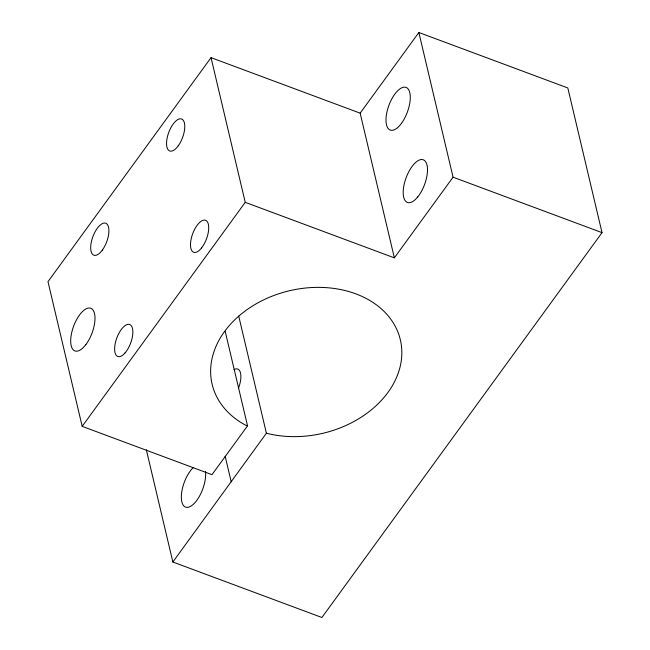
<?xml version="1.0" encoding="UTF-8"?>
<svg xmlns="http://www.w3.org/2000/svg" width="650" height="650" viewBox="0 0 650 650"><rect width="100%" height="100%" fill="white"/><g stroke="black" fill="none" stroke-linecap="round" stroke-linejoin="round"><path stroke-width="0.97" d="M360.157 113.157L418.86 32.5L567.816 87.953L602.022 232.643L321.904 617.5L172.859 562.014L266.402 433.217A96.704 73.206 -13.3 0 0 401.83 352.154A96.704 73.206 -13.3 0 0 265.241 299.114A96.704 73.206 -13.3 0 0 245.269 425.003L247.536 425.848L211.989 474.679L82.184 426.359L47.978 281.669L211.031 57.647L360.157 113.157L394.355 257.847L245.237 202.337L211.031 57.647M82.184 426.359L245.237 202.337M394.355 257.847L453.066 177.19L418.86 32.5M453.066 177.19L602.022 232.643M238.721 316.079L266.402 433.217M225.193 331.354L247.536 425.848M225.168 456.251L231.221 481.837M146.339 449.808L172.859 562.014M205.457 471.315A22.758 9.831 -69.6 0 1 195.049 502.556A22.758 9.831 -69.6 0 1 181.366 498.436A22.758 9.831 -69.6 0 1 193.204 467.626M233.943 369.631A17.062 7.353 -69.7 0 1 238.387 388.424M85.816 344.679A22.758 9.831 -69.6 0 0 91.585 308.669A22.758 9.831 -69.6 0 0 71.151 335.441A22.758 9.831 -69.6 0 0 85.816 344.679M401.562 123.199A22.758 9.831 -69.6 0 0 406.543 87.612A22.758 9.831 -69.6 0 0 386.327 115.383A22.758 9.831 -69.6 0 0 401.562 123.199M178.23 145.844A17.062 7.378 -69.6 0 0 181.959 119.153A17.062 7.378 -69.6 0 0 166.798 139.986A17.062 7.378 -69.6 0 0 178.23 145.844M201.589 247.902A17.062 7.378 -69.6 0 0 206.326 220.699A17.062 7.378 -69.6 0 0 190.905 240.24A17.062 7.378 -69.6 0 0 201.589 247.902M102.359 250.079A17.062 7.378 -69.6 0 0 106.096 223.389A17.062 7.378 -69.6 0 0 90.935 244.213A17.062 7.378 -69.6 0 0 102.359 250.079M125.117 352.869A17.062 7.378 -69.6 0 0 130.861 325.26A17.062 7.378 -69.6 0 0 115.237 343.403A17.062 7.378 -69.6 0 0 125.117 352.869M417.747 196.926A22.758 9.831 -69.6 0 0 424.483 160.469A22.758 9.831 -69.6 0 0 403.829 185.957A22.758 9.831 -69.6 0 0 417.747 196.926"/></g></svg>
